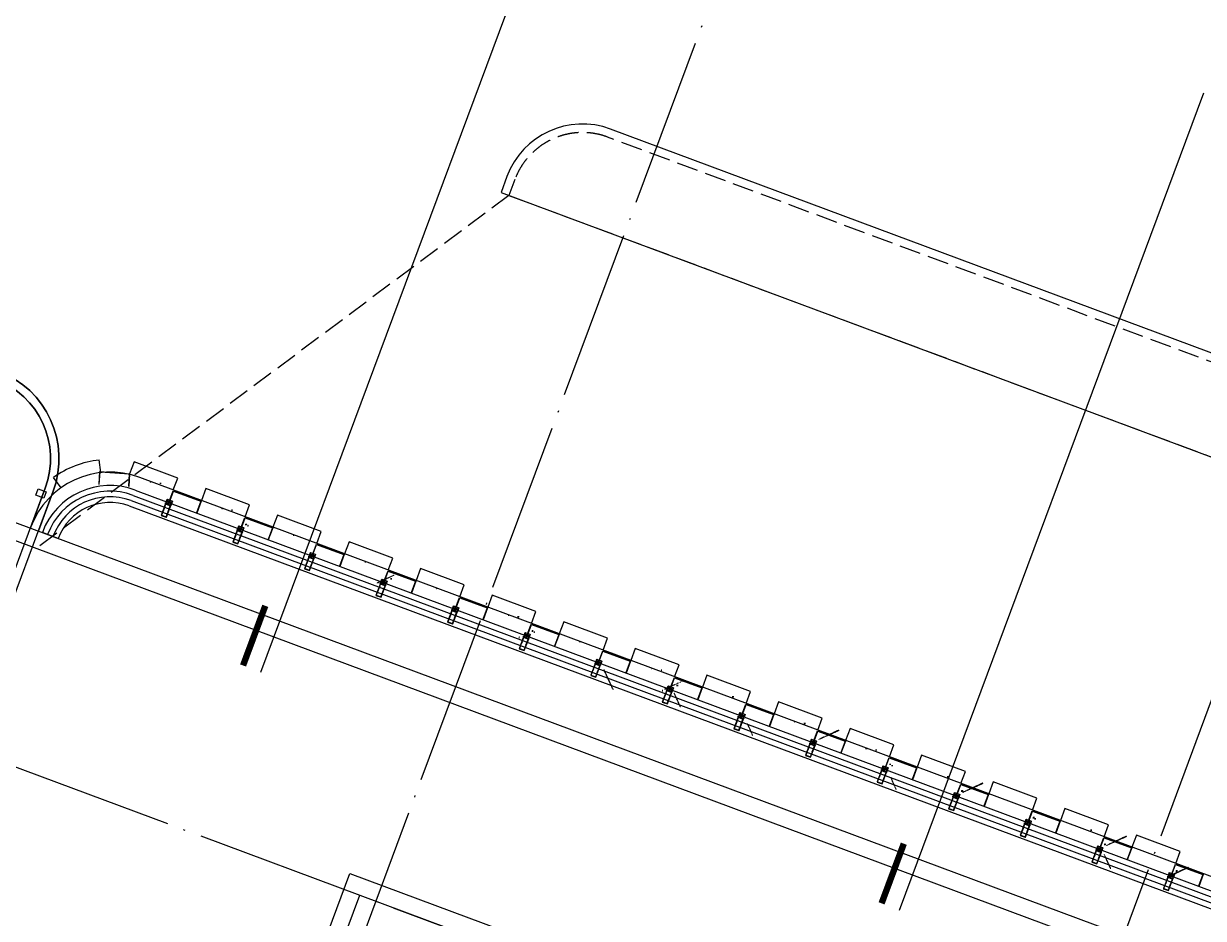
# Model space of a CAD drawing. Header units: millimetres. Extents: x 600121811 to 600690586, y 3472921280 to 3473279938.
# Drawn here: x 600503617 to 600517517, y 3473106300 to 3473116842 of the extents above; entities that cross this region are included whole.
import ezdxf

# ---------------------------------------------------------------- set-up
doc = ezdxf.new("R2010")
doc.units = ezdxf.units.MM
doc.header["$LTSCALE"] = 1000
for name, pattern in [('AX-MALL-GIRD-200$0$DOTE', [2.4200000000000004, 2, -0.2, 0.02, -0.2]), ('AX-MALL-WALL-GJ$0$CENTER', [2, 1.25, -0.25, 0.25, -0.25]), ('AX-MALL-WALL-GJ$0$DASH', [0.35, 0.25, -0.1]), ('AX-MALL-WALL-GJ$0$HIDDEN', [0.375, 0.25, -0.125]), ('AX-MALL-WALL-GJ$0$HIDDEN2', [4.7624999999999975, 3.174999999999998, -1.587499999999999])]:
    doc.linetypes.add(name, pattern=pattern)
doc.layers.get('0').update_dxf_attribs({"linetype": 'CONTINUOUS'})
for name, color, linetype in [('AX-MALL-DIM-PGJ$0$DIM_IDEN', 3, 'CONTINUOUS'), ('AX-MALL-GIRD-200$0$A-Grid', 222, 'AX-MALL-GIRD-200$0$DOTE'), ('AX-MALL-GJ-200$0$A-Anno-Note', 241, 'CONTINUOUS'), ('AX-MALL-WALL-GJ$0$A-Anno-Note', 241, 'CONTINUOUS'), ('AX-MALL-WALL-GJ$0$A-Curt', 151, 'CONTINUOUS'), ('AX-MALL-WALL-GJ$0$A-Detl-Fine', 152, 'CONTINUOUS'), ('AX-MALL-WALL-GJ$0$A-Detl-Patt', 8, 'CONTINUOUS'), ('AX-MALL-WALL-GJ$0$A-Detl-Thin', 131, 'CONTINUOUS'), ('AX-MALL-WALL-GJ$0$A-SEE', 254, 'CONTINUOUS'), ('AX-MALL-WALL-GJ$0$AE-METL-01', 43, 'CONTINUOUS'), ('AX-MALL-WALL-GJ$0$AP', 3, 'CONTINUOUS'), ('AX-MALL-WALL-GJ$0$FIX', 2, 'CONTINUOUS'), ('AX-MALL-WALL-GJ$0$GASKET', 2, 'CONTINUOUS'), ('AX-MALL-WALL-GJ$0$TEXT', 2, 'CONTINUOUS')]:
    doc.layers.add(name, color=color, linetype=linetype)
doc.layers.add('AX-MALL-WALL-GJ$0$AE-WOOD', color=37, linetype='CONTINUOUS', lineweight=30)

# ---------------------------------------------------------------- blocks, each defined once
blk = doc.blocks.new('AX-MALL-GIRD-200')
at = {"layer": 'AX-MALL-GIRD-200$0$A-Grid'}
for p, q in [((600244912.440112, 3473204422.954183), (600602808.4442104, 3473071096.1909)), ((600474509.2264965, 3473017225.236835), (600513238.7654457, 3473121188.963917)), ((600482380.7669296, 3473014292.857049), (600521110.3058789, 3473118256.584131))]:
    blk.add_line(p, q, dxfattribs=at)
blk = doc.blocks.new('AX-MALL-WALL-GJ$0$24534')
at = {"layer": 'AX-MALL-WALL-GJ$0$A-Detl-Patt'}
for points in [[(-601159689.7660156, -3472560469.758639, -0.2537084512987729), (-601158767.8123659, -3472559969.759864), (-601149011.8123587, -3472559969.761063, -0.41421356225731), (-601147911.8123717, -3472561069.761063), (-601147911.8123715, -3472561569.752816)], [(-601159633.83775, -3472560569.759828, -0.2679491812343724), (-601158767.8123661, -3472560069.759865), (-601149011.8123704, -3472560069.761063, -0.4142135622567812), (-601148011.8123711, -3472561069.761063), (-601148011.8123716, -3472561569.752816)]]:
    blk.add_lwpolyline(points, format="xyb", dxfattribs=at)
blk.add_lwpolyline([(-601147986.8123695, -3472561184.761064), (-601148086.8123696, -3472561184.761065), (-601148086.8123698, -3472561104.761065), (-601147986.8123704, -3472561104.761064)], close=True, dxfattribs=at)
blk = doc.blocks.new('AX-MALL-WALL-GJ$0$fregergcbvvvvvv')
at = {"layer": 'AX-MALL-WALL-GJ$0$AE-METL-01'}
for points in [[(-7.152557373046875e-07, -149.9999980926514), (-3.576278686523438e-07, 9.5367431640625e-07), (349.9999996423721, 9.5367431640625e-07), (350, -149.9999995231628)], [(2.999999403953552, -149.9999985694885), (2.999999523162842, -2.999999046325684), (346.9999998807907, -2.999999046325684), (347, -149.9999995231628)]]:
    blk.add_lwpolyline(points, dxfattribs=at)
blk = doc.blocks.new('AX-MALL-WALL-GJ$0$fgegrhrthr')
at = {"layer": 'AX-MALL-WALL-GJ$0$A-Curt'}
for p, q in [((358377.2174133266, 135460.9706773424), (420057.1615962979, 135461.5180163353)), ((358377.2180049161, 135394.3040106783), (420057.1621878873, 135394.8513496713)), ((358377.2185965055, 135327.6373440142), (420057.1627794768, 135328.1846830072)), ((358377.219188095, 135260.9706773502), (420057.1633710662, 135261.5180163432)), ((357727.5985628366, 134611.3442849215), (357527.5985628366, 134611.3442841474))]:
    blk.add_line(p, q, dxfattribs=at)
for centre, radius, start, end in [((358377.2249527768, 134611.3442874356), 849.6263899401587, 90.0005084336844, 180.0000002217451), ((358377.2249527769, 134611.3442874356), 782.9597232735135, 90.00050843368628, 180.0000002217456), ((358377.2249527767, 134611.3442874356), 716.2930566067956, 90.00050843368385, 180.0000002217439), ((358377.2249527768, 134611.3442874356), 649.6263899401505, 90.00050843368608, 180.0000002217443)]:
    blk.add_arc(centre, radius, start, end, dxfattribs=at)
at = {"layer": 'AX-MALL-WALL-GJ$0$A-Detl-Fine'}
blk.add_line((357377.2247594595, 131611.3358874321), (357377.2249561548, 135111.3359117508), dxfattribs=at)
blk.add_arc((356377.2249565125, 135111.3359146118), 999.99999906109, 0, 90, dxfattribs=at)
at = {"layer": 'AX-MALL-WALL-GJ$0$A-Detl-Thin'}
blk.add_line((357477.2247604132, 131611.3358831406), (357477.2249569893, 135111.3359069824), dxfattribs=at)
blk.add_lwpolyline([(357402.224958539, 134996.3359136581), (357302.2249561548, 134996.3359103203), (357302.2249571085, 135076.335911274), (357402.2249603271, 135076.3359155655)], close=True, dxfattribs=at)
blk.add_arc((356377.2249565125, 135111.3359146118), 1099.999999061088, 0, 90, dxfattribs=at)
at = {"layer": 'AX-MALL-WALL-GJ$0$A-SEE'}
for p, q in [((357925.805668354, 135511.2101745605), (357857.9930795431, 135645.2540340424)), ((430259.3907294273, 135611.3383440971), (358377.2249561548, 135618.8982167244)), ((357423.4603693485, 135261.8143205643), (357548.0236887932, 135177.8483533859))]:
    blk.add_line(p, q, dxfattribs=at)
for points in [[(358799.1630837917, 135618.9298067093), (358799.1598479748, 135768.8911948204), (358249.1598478556, 135768.8822855949), (358249.1623446941, 135618.659078598)], [(359702.1630791426, 135618.8351535797), (359702.1598404646, 135768.796541214), (359152.1598416567, 135768.7876315117), (359152.1623394489, 135618.5644216537)], [(360602.1630784273, 135618.8351511955), (360602.1598417759, 135768.7965369225), (360052.1598417759, 135768.7876281738), (360052.162340045, 135618.5644202232)], [(361502.1630791426, 135618.8351507187), (361502.1598423719, 135768.796538353), (360952.1598430872, 135768.7876291275), (360952.1623395681, 135618.5644245148)], [(362402.1630795002, 135618.8351531029), (362402.1598408222, 135768.7965402603), (361852.159842968, 135768.7876319885), (361852.1623387337, 135618.5644245148)], [(363302.163079381, 135618.8351488113), (363302.1598430872, 135768.7965421677), (362752.1598428488, 135768.7876324654), (362752.1623399258, 135618.5644187927)], [(364202.1630789042, 135618.8351531029), (364202.1598423719, 135768.7965416908), (363652.1598421335, 135768.7876281738), (363652.162340045, 135618.5644216537)], [(365102.1630790234, 135618.8351521492), (365102.1598418951, 135768.7965393066), (364552.1598426104, 135768.7876310349), (364552.1623398066, 135618.5644235611)], [(366002.1630795002, 135618.8351502419), (366002.1598408222, 135768.7965416908), (365452.1598418951, 135768.787627697), (365452.1623402834, 135618.5644249916)], [(366902.1630781889, 135618.8351488113), (366902.1598415375, 135768.7965373993), (366352.1598432064, 135768.787627697), (366352.1623401642, 135618.5644216537)], [(367802.1630780697, 135618.8351507187), (367802.1598430872, 135768.7965393066), (367252.1598426104, 135768.7876300812), (367252.1623394489, 135618.5644226074)], [(368702.1630797386, 135618.8351535797), (368702.1598414183, 135768.7965416908), (368152.1598422527, 135768.7876319885), (368152.1623396873, 135618.5644254684)], [(369602.1630786657, 135618.835149765), (369602.1598428488, 135768.7965426445), (369052.1598418951, 135768.7876300812), (369052.1623396873, 135618.5644197464)], [(370502.1630790234, 135618.8351531029), (370502.1598430872, 135768.796538353), (369952.1598422527, 135768.7876291275), (369952.1623401642, 135618.5644226074)], [(371402.1630797386, 135618.8351531029), (371402.1598420143, 135768.7965402603), (370852.1598432064, 135768.7876319885), (370852.1623407602, 135618.5644249916)]]:
    blk.add_lwpolyline(points, dxfattribs=at)
for radius, start, end in [(999.9999999131494, 90, 180), (1149.999999913149, 116.8347753365415, 146.0167837158956)]:
    blk.add_arc((358377.2249547243, 134618.8982181549), radius, start, end, dxfattribs=at)
at = {"layer": 'AX-MALL-WALL-GJ$0$AE-METL-01'}
for p, rotation in [((357913.4639474154, 135519.6308684349), 16.43561602603329), ((358802.1624268293, 135610.6516537666), 359.9999999994209), ((359702.1624267101, 135610.6516551971), 359.9999999994209), ((360602.1624279022, 135610.6516504288), 359.9999999994209), ((361502.1624269485, 135610.651652813), 359.9999999994209), ((362402.1624302864, 135610.4720520973), 359.9999999994209), ((363302.1624270678, 135610.6516499519), 359.9999999994209), ((364202.162427187, 135610.6516542435), 359.9999999994209), ((365102.1624263525, 135610.6516532898), 359.9999999994209), ((366002.1624275446, 135610.6516523361), 359.9999999994209), ((366902.1624294519, 135610.5469441414), 359.9999999994209), ((367802.1624269485, 135610.6516532898), 359.9999999994209), ((368702.1624270678, 135610.6516551971), 359.9999999994209), ((369602.1624274254, 135610.6516509056), 359.9999999994209), ((370502.1624281406, 135610.651652813), 359.9999999994209), ((371402.1624273062, 135610.6516523361), 359.9999999994209)]:
    blk.add_blockref('AX-MALL-WALL-GJ$0$fregergcbvvvvvv', p, dxfattribs=dict(at, rotation=rotation))
blk = doc.blocks.new('AX-MALL-WALL-GJ$0$尺寸分格点')
at = {"ltscale": 10}
h = blk.add_hatch(color=1, dxfattribs=at)
h.dxf.hatch_style = 1
edge = h.paths.add_edge_path()
edge.add_line((0, -1.5), (-5.470445860503725e-37, 1.862645149230957e-09))
edge.add_line((0, 1.862645149230957e-09), (-1.5, 0))
edge.add_arc((0, 0), 1.5, 180, 270)
edge = h.paths.add_edge_path()
edge.add_line((0, 1.5), (5.470445846917725e-37, 1.862645149230957e-09))
edge.add_line((0, 1.862645149230957e-09), (1.5, 0))
edge.add_arc((0, 0), 1.5, 0, 90)
for p, q in [((-2.5, 0), (2.5, 0)), ((0, -2.5), (0, 2.5))]:
    blk.add_line(p, q)
blk.add_circle((0, 0), 1.5)
blk = doc.blocks.new('AX-MALL-WALL-GJ$0$定位点')
blk.add_blockref('AX-MALL-WALL-GJ$0$尺寸分格点', (0, 0))
blk = doc.blocks.new('AX-MALL-WALL-GJ$0$A$C3802349C')
at = {"layer": 'AX-MALL-WALL-GJ$0$GASKET'}
h = blk.add_hatch(dxfattribs=at)
h.set_pattern_fill('ANSI35', color=1, scale=0.3750125207812556, angle=-180, style=0)
h.set_pattern_definition([(225, (-14292809.63515486, -9063882.472551338), (0.8419271213058608, -0.8419271213058608), []), (225, (-14292810.47708235, -9063882.472551338), (0.8419271213058608, -0.8419271213058608), [1.488330941850608, -0.2976661883701216, 0, -0.2976661883701216])])
edge = h.paths.add_edge_path()
edge.add_line((-4.151144333183765, 8), (-1.924371063709259, 8))
edge.add_line((-1.924371063709259, 8), (0, 0))
edge.add_line((0, 0), (-1, 0))
edge.add_arc((-173.3719842011968, -63.27551823887059), 183.6188774223807, 20.15753080045416, 22.84073975264292)
at = {"layer": 'AX-MALL-WALL-GJ$0$GASKET', "elevation": -0.1213156449062388}
blk.add_lwpolyline([(-4.151144333183765, 8), (-1.924371063709259, 8), (0, 0), (-1, 0, 0.01170824263980096)], format="xyb", close=True, dxfattribs=at)
blk = doc.blocks.new('AX-MALL-WALL-GJ$0$A$C431B1AE9')
at = {"layer": 'AX-MALL-WALL-GJ$0$GASKET'}
h = blk.add_hatch(dxfattribs=at)
h.set_pattern_fill('ANSI37', color=1, scale=0.35, style=0)
h.set_pattern_definition([(45, (-14292809.63515486, -9063882.472551338), (-0.3928862052967754, 0.3928862052967754), []), (135, (-14292809.63515486, -9063882.472551338), (-0.3928862052967754, -0.3928862052967754), [])])
h.paths.add_polyline_path([(3.006717517971992, 0), (0, 0), (-1.924371063709259, 8), (-1, 8), (-0.3333333134651184, 7), (0.3333333134651184, 7), (0.6666666865348816, 8), (1.333333313465118, 8), (1.666666686534882, 7), (2.333333313465118, 7), (2.666666686534882, 8), (3.333333313465118, 8), (3.666666686534882, 7), (4.333333313465118, 7), (4.666666686534882, 8), (5.333333313465118, 8), (5.666666686534882, 7), (6.333333313465118, 7), (6.666666686534882, 8), (7.333333313465118, 8), (7.666666686534882, 7), (8.333333313465118, 7), (8.666666686534882, 8), (9.333333313465118, 8), (9.666666686534882, 7), (10.33333331346512, 7), (11, 8), (11.82815510034561, 8), (10, 0), (6.993282483890653, 0), (6.993282483890653, -1.195969490334392), (7.790595477446914, -1.195969490334392), (7.790595477446914, -1.886535448953509), (6.786871323361993, -2.890259601175785), (3.213128676638007, -2.890259601175785), (2.209404524415731, -1.886535448953509), (2.209404524415731, -1.195969490334392), (3.006717517971992, -1.195969490334392)])
edge = h.paths.add_edge_path(flags=16)
edge.add_ellipse((5, 3.75), major_axis=(-3.000000000596629, 1.102163919055573e-15), ratio=0.5833333332173223, start_angle=0, end_angle=360, ccw=False)
h.paths.add_polyline_path([(4.202687006443739, -0.1993282493203878), (4.202687006443739, -1.694290110841393), (5.797312993556261, -1.694290110841393), (5.797312993556261, -0.1993282493203878)], flags=16)
for points in [[(6.993282483890653, 0), (10, 0), (11.82815510034561, 8), (11, 8), (10.33333331346512, 7), (9.666666686534882, 7), (9.333333313465118, 8), (8.666666686534882, 8), (8.333333313465118, 7), (7.666666686534882, 7), (7.333333313465118, 8), (6.666666686534882, 8), (6.333333313465118, 7), (5.666666686534882, 7), (5.333333313465118, 8), (4.666666686534882, 8), (4.333333313465118, 7), (3.666666686534882, 7), (3.333333313465118, 8), (2.666666686534882, 8), (2.333333313465118, 7), (1.666666686534882, 7), (1.333333313465118, 8), (0.6666666865348816, 8), (0.3333333134651184, 7), (-0.3333333134651184, 7), (-1, 8), (-1.924371063709259, 8), (0, 0), (3.006717517971992, 0), (3.006717517971992, 0), (3.006717517971992, -1.195969490334392), (2.209404524415731, -1.195969490334392), (2.209404524415731, -1.886535448953509), (3.213128676638007, -2.890259601175785), (6.786871323361993, -2.890259601175785), (7.790595477446914, -1.886535448953509), (7.790595477446914, -1.195969490334392), (6.993282483890653, -1.195969490334392)], [(5.797312993556261, -0.1993282493203878), (5.797312993556261, -1.694290110841393), (4.202687006443739, -1.694290110841393), (4.202687006443739, -0.1993282493203878)]]:
    blk.add_lwpolyline(points, close=True, dxfattribs=at)
at = {"layer": 'AX-MALL-WALL-GJ$0$GASKET', "extrusion": (0, 0, -1)}
blk.add_ellipse((5, 3.75), major_axis=(-3.000000000596629, 1.102163919055573e-15), ratio=0.5833333332173223, dxfattribs=at)
blk = doc.blocks.new('AX-MALL-WALL-GJ$0$A$C6D1904FE')
at = {"color": 6, "ltscale": 10}
for name in ['AX-MALL-WALL-GJ$0$A$C3802349C', 'AX-MALL-WALL-GJ$0$A$C431B1AE9']:
    blk.add_blockref(name, (-5, 2.890259601175785), dxfattribs=at)
blk = doc.blocks.new('*U58')
at = {"color": 8, "linetype": 'AX-MALL-WALL-GJ$0$HIDDEN'}
for p, q in [((1.13686837721616e-13, 1.999999999999886), (40, 2.000000000000114)), ((39.00000000000011, -3.000000000000114), (39.00000000000028, 2.999999999999659)), ((1.13686837721616e-13, -2.000000000000114), (40, -2.000000000000341))]:
    blk.add_line(p, q, dxfattribs=at)
at = {"color": 0, "linetype": 'ByBlock'}
blk.add_lwpolyline([(5.684341886080801e-14, 5.999999999999886), (-1.838248336817855, 5.999999999999659, 0.2271033335269274), (-2.617369142194775, 5.626873807574043, 0.3523503326370215), (-2.617369142194832, -5.626873807574043, 0.227103333526957), (-1.838248336817799, -5.999999999999886), (-5.684341886080801e-14, -5.999999999999886)], format="xyb", close=True, dxfattribs=at)
at = {"color": 8, "linetype": 'AX-MALL-WALL-GJ$0$HIDDEN2'}
blk.add_lwpolyline([(-4.568611867420884, 0.7499999999998863), (-2.300000000000068, 0.7499999999998863), (-2.300000000000125, -0.7500000000001137), (-4.568611867420941, -0.7500000000001137)], dxfattribs=at)
at = {"color": 8, "linetype": 'ByBlock'}
blk.add_lwpolyline([(1.13686837721616e-13, -3.000000000000114), (39.00000000000028, -3.000000000000341), (40.00000000000045, -1.999999999999432), (39.99999999999955, 2.000000000000114), (39.00000000000028, 3.000000000000114), (1.13686837721616e-13, 2.999999999999886)], dxfattribs=at)
at = {"layer": 'AX-MALL-WALL-GJ$0$TEXT', "color": 8, "linetype": 'AX-MALL-WALL-GJ$0$CENTER'}
blk.add_line((43, -1.13686837721616e-13), (-7.600000000000023, -1.13686837721616e-13), dxfattribs=at)
blk = doc.blocks.new('AX-MALL-WALL-GJ$0$A$C4A6E1F89')
at = {"layer": 'AX-MALL-WALL-GJ$0$AP'}
for points in [[(31.30000000074506, 13.80000000074506), (31.30000000074506, 10), (27.30000000074506, 10), (27.30000000074506, 9), (31.30000000074506, 9), (31.30000000074506, 1.200000001117587), (-31.30000000074506, 1.200000001117587), (-31.30000000074506, 9), (-27.30000000074506, 9), (-27.30000000074506, 10), (-31.30000000074506, 10), (-31.30000000074506, 13.80000000074506), (-30.16000000014901, 15.32000000029802, 0.2874411353254684), (-30.13336061313748, 15.63748977147043), (-31.30000000074506, 17.90000000037253), (-31.30000000074506, 22), (-32.5, 22), (-32.5, 0), (32.5, 0), (32.5, 22), (31.30000000074506, 22), (31.30000000074506, 17.90000000037253), (30.13336061313748, 15.63748977147043, 0.2874411353254668), (30.16000000014901, 15.32000000029802)], [(0, 15.90000000037253), (0.400000000372529, 15.5), (28.30000000074506, 15.5), (28.30000000074506, 10.5), (29.80000000074506, 10.5), (31, 13.5), (29.93968884833157, 15.35087553970516, -0.2449413473478261), (29.9286532253027, 15.6279489248991), (31, 17.90000000037253), (31, 21.5, 0.414213562373095), (30.5, 22), (29.09999999962747, 22, 1.000000000000455), (29.09999999962747, 20.80000000074506), (29.09999999962747, 20.80000000074506, -0.4142135623733198), (29.59999999962747, 20.30000000074506), (29.59999999962747, 18.90000000037253, -0.4142135623731125), (29.09999999962747, 18.40000000037253), (23.90000000037253, 18.40000000037253, -0.4142135623730815), (23.40000000037253, 18.90000000037253), (23.40000000037253, 20.30000000074506, -0.4142135623731302), (23.90000000037253, 20.80000000074506, 0.9999999999998862), (23.90000000037253, 22), (21.40000000037253, 22), (21.40000000037253, 18.5), (11.40000000037253, 18.5), (9.300000000745058, 22), (8.5, 22), (8.5, 20), (-8.5, 20), (-8.5, 22), (-9.300000000745058, 22), (-11.40000000037253, 18.5), (-21.40000000037253, 18.5), (-21.40000000037253, 22), (-23.90000000037253, 22, 0.9999999999999053), (-23.90000000037253, 20.80000000074506, -0.4142135623731302), (-23.40000000037253, 20.30000000074506), (-23.40000000037253, 18.90000000037253, -0.4142135623730814), (-23.90000000037253, 18.40000000037253), (-29.09999999962747, 18.40000000037253, -0.4142135623731125), (-29.59999999962747, 18.90000000037253), (-29.59999999962747, 20.30000000074506, -0.4142135623733199), (-29.09999999962747, 20.80000000074506), (-29.09999999962747, 20.80000000074506, 1.000000000000473), (-29.09999999962747, 22), (-30.5, 22, 0.414213562373095), (-31, 21.5), (-31, 17.90000000037253), (-29.9286532253027, 15.6279489248991, -0.2449413473478107), (-29.93968885019422, 15.35087553970516), (-31, 13.5), (-29.80000000074506, 10.5), (-28.30000000074506, 10.5), (-28.30000000074506, 15.5), (-0.400000000372529, 15.5)]]:
    blk.add_lwpolyline(points, format="xyb", close=True, dxfattribs=at)
at = {"layer": 'AX-MALL-WALL-GJ$0$FIX', "extrusion": (-4.689947558750686e-09, -3.877222664414375e-09, -1), "xscale": -1, "zscale": -1, "rotation": 270}
blk.add_blockref('*U58', (-1.862645058000427e-09, 15.5, -7.954930736642706e-08), dxfattribs=at)
at = {"layer": 'AX-MALL-WALL-GJ$0$GASKET'}
blk.add_blockref('AX-MALL-WALL-GJ$0$A$C6D1904FE', (-26.5, 19.10974039882421, 0.1213156449062388), dxfattribs=at)
at = {"layer": 'AX-MALL-WALL-GJ$0$GASKET', "extrusion": (0, 0, -1), "zscale": -1, "rotation": 270}
blk.add_blockref('AX-MALL-WALL-GJ$0$定位点', (1.117587089538574e-07, 30.00001611188054, -0.1695423254371126), dxfattribs=at)
at = {"layer": 'AX-MALL-WALL-GJ$0$GASKET', "xscale": -1}
blk.add_blockref('AX-MALL-WALL-GJ$0$A$C6D1904FE', (26.49999977648258, 19.10974039882421, 0.1213156449062388), dxfattribs=at)
blk = doc.blocks.new('AX-MALL-WALL-GJ$0$A$C201F0766')
at = {"layer": 'AX-MALL-WALL-GJ$0$GASKET'}
h = blk.add_hatch(dxfattribs=at)
h.set_pattern_fill('ANSI35', color=1, scale=0.3750125207812556, angle=-180, style=0)
h.set_pattern_definition([(225, (-14292808.12419919, -9063908.843573337), (0.8419271213058608, -0.8419271213058608), []), (225, (-14292808.96612667, -9063908.843573337), (0.8419271213058608, -0.8419271213058608), [1.488330941850608, -0.2976661883701216, 0, -0.2976661883701216])])
edge = h.paths.add_edge_path()
edge.add_line((4.625009316951036, 7.210309842135757), (4.581123173236847, 7.210309841670096))
edge.add_ellipse((2.60770320892334e-08, 8.022399073466659), major_axis=(-7.236123461634007e-16, 5.908938361333678), ratio=0.782714245397402, start_angle=97.89939189545902, end_angle=262.100608104541, ccw=False)
edge.add_line((-4.581123121082783, 7.210309841670096), (-4.624990671873093, 7.210309842135757))
edge.add_line((-4.624990671873093, 7.210309842135757), (-4.625000026077032, -0.879502881783992))
edge.add_arc((-3.725290298461914e-07, -12.60038345353678), 12.60038345226483, 68.4660575448051, 111.5339390721038, ccw=False)
edge.add_line((4.624999966472387, -0.8795031546615064), (4.625009316951036, 7.210309842135757))
h = blk.add_hatch(dxfattribs=at)
h.set_pattern_fill('HONEY', color=1, scale=0.3750125207812556, angle=-180, style=0)
h.set_pattern_definition([(180, (-14292808.12419919, -9063908.843573337), (-0.8929985651103648, -0.515572838757882), [0.5953323767402432, -1.190664753480486]), (299.9999999999999, (-14292808.12419919, -9063908.843573337), (0.8929984584207664, -0.5155730235496873), [0.5953323767402432, -1.190664753480486]), (240, (-14292808.12419919, -9063908.843573337), (-1.066895984922232e-07, -1.031145862307569), [-1.190664753480486, 0.5953323767402432])])
edge = h.paths.add_edge_path()
edge.add_ellipse((-8.195638656616211e-08, 8.022399073466659), major_axis=(-1.447224692326801e-15, 5.908938361333678), ratio=0.782714245397402, start_angle=0, end_angle=360)
blk = doc.blocks.new('AX-MALL-WALL-GJ$0$A$C398804AB')
at = {"color": 3}
blk.add_lwpolyline([(-7.749999977648258, 0.3999998643994331, 0.4142135656464321), (-7.249999970197678, -0.1000001300126314), (-0.09999999962747097, -0.1000000014901161), (0, 0), (0.09999999962747097, -0.1000000014901161), (7.249999970197678, -0.1000001300126314, 0.4142135656464319), (7.749999977648258, 0.3999998643994331)], format="xyb", dxfattribs=at)
at = {"layer": 'AX-MALL-WALL-GJ$0$AP'}
blk.add_lwpolyline([(-7.749999977648258, 0.3999998681247234), (-7.75, 36.51999995112419), (-23.5, 36.51999995112419), (-23.5, 33.01999995112419, -0.414213562373095), (-24, 32.51999995112419), (-25.40000000037253, 32.51999995112419, -0.9999999999999999), (-25.40000000037253, 33.71999995037913, 0.4142135623730647), (-24.90000000037253, 34.21999995037913), (-24.90000000037253, 35.61999995075166, 0.4142135623730833), (-25.40000000037253, 36.11999995075166), (-30.59999999962747, 36.11999995075166, 0.4142135623731005), (-31.09999999962747, 35.61999995075166), (-31.09999999962747, 34.21999995037913, 0.4142135623731651), (-30.59999999962747, 33.71999995037913, -0.9999999999999999), (-30.59999999962747, 32.51999995112419), (-32, 32.51999995112419, -0.4142135623730762), (-32.5, 33.01999995112419), (-32.5, 182.0199982952327, -0.4142135623730963), (-32, 182.5199982952327), (32, 182.5199982952327, -0.4142135623730427), (32.5, 182.0199982952327), (32.5, 33.01999995112419, -0.4142135623730139), (32, 32.51999995112419), (30.59999999962747, 32.51999995112419, -0.9999999999999999), (30.59999999962747, 33.71999995037913, 0.4142135623732183), (31.09999999962747, 34.21999995037913), (31.09999999962747, 35.61999995075166, 0.4142135623730417), (30.59999999962747, 36.11999995075166), (25.40000000037253, 36.11999995075166, 0.4142135623731484), (24.90000000037253, 35.61999995075166), (24.90000000037253, 34.21999995037913, 0.4142135623730417), (25.40000000037253, 33.71999995037913, -0.9999999999999999), (25.40000000037253, 32.51999995112419), (24, 32.51999995112419, -0.4142135623730417), (23.5, 33.01999995112419), (23.5, 36.51999995112419), (7.75, 36.51999995112419), (7.750000022351742, 0.3999998681247234)], format="xyb", dxfattribs=at)
for points in [[(29.5, 40.52000945061445), (-29.5, 40.52000945061445), (-29.5, 64.45474449545145), (-28.49999050050974, 65.45475399307907), (-28.49999050050974, 85.45475399307907), (-29.5, 86.45476348884404), (-29.5, 92.92071198485792), (-28.49999050050974, 93.92072148248553), (-28.49999050050974, 113.9207214824855), (-29.5, 114.9207309782505), (-29.5, 179.5199982952327), (29.5, 179.5199982952327), (29.5, 114.9207309782505), (28.49999050050974, 113.9207214824855), (28.49999050050974, 93.92072148248553), (29.5, 92.92071198485792), (29.5, 86.45476348884404), (28.49999050050974, 85.45475399307907), (28.49999050050974, 65.45475399307907), (29.5, 64.45474449545145)], [(-4.75, 2.899999890476465), (-4.75, 36.51999995112419), (4.75, 36.51999995112419), (4.75, 2.899999890476465)]]:
    blk.add_lwpolyline(points, close=True, dxfattribs=at)
blk = doc.blocks.new('AX-MALL-WALL-GJ$0$A$C031A570D')
at = {"layer": 'AX-MALL-WALL-GJ$0$GASKET'}
h = blk.add_hatch(dxfattribs=at)
h.set_pattern_fill('ANSI37', color=1, scale=0.35, style=0)
h.set_pattern_definition([(45, (-28686473.88232677, -17866958.96207136), (-0.3928862052967754, 0.3928862052967754), []), (135, (-28686473.88232677, -17866958.96207136), (-0.3928862052967754, -0.3928862052967754), [])])
edge = h.paths.add_edge_path(flags=16)
edge.add_line((0.4479895178228617, -2.5), (-0.6520104836672544, -2.5))
edge.add_arc((-0.6520104836841905, -2.300000000761994), 0.1999999992380062, 179.9999999951482, 270.0000000048518, ccw=False)
edge.add_line((-0.8520104829221964, -2.300000000745058), (-0.8520104829221964, -1.099999999627471))
edge.add_arc((-0.6520104827190034, -1.100000000575722), 0.200000000203193, 89.9999997380454, 179.9999997283461, ccw=False)
edge.add_line((-0.6520104818046093, -0.900000000372529), (0.4479895178228617, -0.900000000372529))
edge.add_arc((0.4479895178228099, -1.099999999627523), 0.1999999992549937, 1.4779288903810084e-11, 89.99999999998522, ccw=False)
edge.add_line((0.6479895170778036, -1.099999999627471), (0.6479895170778036, -2.300000000745058))
edge.add_arc((0.447989517822728, -2.300000000744924), 0.1999999992550756, 270.00000000003826, 359.9999999999617, ccw=False)
edge = h.paths.add_edge_path(flags=16)
edge.add_line((3.25, -6.959776679053903), (3.249999998137355, -5.460273051634431))
edge.add_arc((2.752593796818533, -5.588659923981967), 0.5137082032648524, 14.47288401547784, 73.43202089108867)
edge.add_arc((0.05064282435228568, -16.32822180133598), 11.58749800659758, 75.76971431944138, 104.7475452508029)
edge.add_arc((-2.826484009876017, -5.549036338968328), 0.4327163524049084, 99.65762587733329, 168.1638378280875)
edge.add_line((-3.250000001862645, -5.460273051634431), (-3.25, -6.959776679053903))
edge.add_arc((-2.750000000785429, -6.959776678984368), 0.4999999992145705, 180.0000000079681, 252.652994767184)
edge.add_arc((-2.664828544169689e-11, 1.844165788236001), 9.723443118255906, 252.6532655821475, 287.3467351540981)
edge.add_arc((2.750000001329266, -6.959776679368228), 0.499999998670735, 287.3470194983008, 360.000000036019)
edge = h.paths.add_edge_path()
edge.add_line((4, -10.12004972994328), (5.196692196652293, -10.12004972994328))
edge.add_arc((5.196692197142482, -9.920049729702583), 0.2000000002406921, 269.9999998595713, 383.1985898189387)
edge.add_line((5.380521204322577, -9.841265872120857), (4.05898916348815, -2.646648775786161))
edge.add_arc((3.866236349709822, -2.700000001174841), 0.200000001174841, 15.47132820595848, 90.00000004069459)
edge.add_line((3.866236349567771, -2.5), (1.599999997764826, -2.5))
edge.add_arc((1.599999997764726, -2.300000000745158), 0.1999999992548425, 179.9999999999715, 270.0000000000285, ccw=False)
edge.add_line((1.399999998509884, -2.300000000745058), (1.399999998509884, -1.5))
edge.add_arc((1.599999997765529, -1.500000000000703), 0.1999999992556454, 90.00000000020151, 179.9999999997985, ccw=False)
edge.add_line((1.599999997764826, -1.300000000745058), (2.299999998882413, -1.300000000745058))
edge.add_arc((2.299999998012943, -1.100000000620646), 0.2000000001244118, 270.0000002490847, 360.0000002845238)
edge.add_line((2.499999998137355, -1.099999999627471), (2.499999998137355, -0.2000000011175871))
edge.add_arc((2.299999997951289, -0.2000000001860655), 0.2000000001860656, 359.9999997331387, 449.9999997332528)
edge.add_line((2.299999998882413, 0), (-2.300000000745058, 0))
edge.add_arc((-2.300000000767888, -0.2000000010947573), 0.2000000010947573, 89.99999999345975, 180.0000000065402)
edge.add_line((-2.500000001862645, -0.2000000011175871), (-2.500000001862645, -1.099999999627471))
edge.add_arc((-2.300000000745037, -1.09999999962745), 0.2000000011176084, 180.0000000000061, 269.9999999999939)
edge.add_line((-2.300000000745058, -1.300000000745058), (-1.600000001490116, -1.300000000745058))
edge.add_arc((-1.600000000541876, -1.500000000914405), 0.2000000001693465, 2.619577230689174e-07, 90.00000027165089, ccw=False)
edge.add_line((-1.400000000372529, -1.5), (-1.400000002235174, -2.300000000745058))
edge.add_arc((-1.600000001489917, -2.300000000745257), 0.199999999254743, -90.00000000005701, 5.701394911739044e-11, ccw=False)
edge.add_line((-1.600000001490116, -2.5), (-4.750000001862645, -2.5))
edge.add_arc((-4.750000001862645, -2), 0.5, 180, 270, ccw=False)
edge.add_line((-5.250000001862645, -2), (-5.250000001862645, -1))
edge.add_line((-5.250000001862645, -1), (-5.550000000745058, -1))
edge.add_arc((-5.550000000745058, -1.700000001117587), 0.7000000011175871, 90, 180)
edge.add_line((-6.250000001862645, -1.700000001117587), (-6.250000001862645, -2.5))
edge.add_arc((-21.55097778051301, -2.75912886012348), 15.30317185255727, -26.563419290052877, 0.9702367440764874, ccw=False)
edge.add_arc((-7.501144340111677, -9.772550713046272), 0.4000000000772927, 154.8453495136513, 325.781492258753)
edge.add_arc((-18.33916502293011, -3.056458835212569), 13.14988893811881, 328.1403989887935, 352.6787409764221)
edge.add_arc((-5.10833269223211, -4.799999999425034), 0.1999999997975632, 90.00000038522899, 160.1791058056141, ccw=False)
edge.add_line((-5.108332693576813, -4.599999999627471), (-4.211626494303346, -4.599999999627471))
edge.add_arc((-4.211626495117946, -4.799999999972099), 0.2000000003446285, -24.401291975496406, 89.99999976663429, ccw=False)
edge.add_line((-4.029491625726223, -4.882624993100762), (-5.57977457717061, -10.12004972994328))
edge.add_line((-5.57977457717061, -10.12004972994328), (-3.85655820928514, -10.12004972994328))
edge.add_line((-3.85655820928514, -10.12004972994328), (-3.744390545412898, -10.04678599908948))
edge.add_line((-3.744390545412898, -10.04678599908948), (-3.601631700992584, -9.914268443360925))
edge.add_line((-3.601631700992584, -9.914268443360925), (-3.131442086771131, -9.432502878829837))
edge.add_arc((-2.966135769468793, -9.62004972916371), 0.249999999220435, 90.00000014064523, 131.3933860177586, ccw=False)
edge.add_line((-2.966135770082474, -9.370049729943275), (-2.741758463904262, -9.370049729943275))
edge.add_arc((-2.741758464839219, -9.470049730505703), 0.100000000562428, -5.315262114891084e-07, 89.99999946430859, ccw=False)
edge.add_line((-2.641758464276791, -9.470049731433392), (-2.631878837943077, -9.710395282134414))
edge.add_line((-2.631878837943077, -9.710395282134414), (-2.662470018491149, -9.873493811115623))
edge.add_line((-2.662470018491149, -9.873493811115623), (-2.784834742546082, -9.893881127238274))
edge.add_line((-2.784834742546082, -9.893881127238274), (-2.856214165687561, -9.914268443360925))
edge.add_line((-2.856214165687561, -9.914268443360925), (-2.866411225870252, -9.995817709714174))
edge.add_line((-2.866411225870252, -9.995817709714174), (-2.815425923094153, -10.09775429032743))
edge.add_line((-2.815425923094153, -10.09775429032743), (-2.744046501815319, -10.12004972994328))
edge.add_line((-2.744046501815319, -10.12004972994328), (-2.35655820928514, -10.12004972994328))
edge.add_line((-2.35655820928514, -10.12004972994328), (-2.244390545412898, -10.04678599908948))
edge.add_line((-2.244390545412898, -10.04678599908948), (-2.101631700992584, -9.914268443360925))
edge.add_line((-2.101631700992584, -9.914268443360925), (-1.631442086771131, -9.432502878829837))
edge.add_arc((-1.466135769468793, -9.62004972916371), 0.2499999992204352, 90.00000014064528, 131.3933860177586, ccw=False)
edge.add_line((-1.466135770082474, -9.370049729943275), (-1.241758463904262, -9.370049729943275))
edge.add_arc((-1.241758464838068, -9.470049730504552), 0.1000000005612769, -5.321857088347315e-07, 89.99999946496808, ccw=False)
edge.add_line((-1.141758464276791, -9.470049731433392), (-1.131878837943077, -9.710395282134414))
edge.add_line((-1.131878837943077, -9.710395282134414), (-1.162470018491149, -9.873493811115623))
edge.add_line((-1.162470018491149, -9.873493811115623), (-1.284834742546082, -9.893881127238274))
edge.add_line((-1.284834742546082, -9.893881127238274), (-1.356214165687561, -9.914268443360925))
edge.add_line((-1.356214165687561, -9.914268443360925), (-1.366411225870252, -9.995817709714174))
edge.add_line((-1.366411225870252, -9.995817709714174), (-1.315425923094153, -10.09775429032743))
edge.add_line((-1.315425923094153, -10.09775429032743), (-1.244046501815319, -10.12004972994328))
edge.add_line((-1.244046501815319, -10.12004972994328), (-0.85655820928514, -10.12004972994328))
edge.add_line((-0.85655820928514, -10.12004972994328), (-0.7443905454128981, -10.04678599908948))
edge.add_line((-0.7443905454128981, -10.04678599908948), (-0.6016317009925842, -9.914268443360925))
edge.add_line((-0.6016317009925842, -9.914268443360925), (-0.1314420867711306, -9.432502878829837))
edge.add_arc((0.03386423053591846, -9.62004972917618), 0.2499999992329053, 90.00000014172502, 131.3933860166789, ccw=False)
edge.add_line((0.03386422991752625, -9.370049729943275), (0.2582415360957384, -9.370049729943275))
edge.add_arc((0.2582415351619317, -9.470049730504552), 0.1000000005612769, -5.321857088347315e-07, 89.99999946496808, ccw=False)
edge.add_line((0.3582415357232094, -9.470049731433392), (0.3681211620569229, -9.710395282134414))
edge.add_line((0.3681211620569229, -9.710395282134414), (0.3375299815088511, -9.873493811115623))
edge.add_line((0.3375299815088511, -9.873493811115623), (0.2151652574539185, -9.893881127238274))
edge.add_line((0.2151652574539185, -9.893881127238274), (0.143785834312439, -9.914268443360925))
edge.add_line((0.143785834312439, -9.914268443360925), (0.1335887741297483, -9.995817709714174))
edge.add_line((0.1335887741297483, -9.995817709714174), (0.1845740769058466, -10.09775429032743))
edge.add_line((0.1845740769058466, -10.09775429032743), (0.2559534981846809, -10.12004972994328))
edge.add_line((0.2559534981846809, -10.12004972994328), (0.64344179071486, -10.12004972994328))
edge.add_line((0.64344179071486, -10.12004972994328), (0.7556094545871019, -10.04678599908948))
edge.add_line((0.7556094545871019, -10.04678599908948), (0.8983682990074158, -9.914268443360925))
edge.add_line((0.8983682990074158, -9.914268443360925), (1.368557913228869, -9.432502878829837))
edge.add_arc((1.533864230537446, -9.620049729180224), 0.2499999992369481, 90.00000014207512, 131.3933860163288, ccw=False)
edge.add_line((1.533864229917526, -9.370049729943275), (1.936520639806986, -9.370049729943275))
edge.add_arc((1.9365206398038, -9.470049731436577), 0.1000000014933011, 1.8247874322696589e-09, 89.99999999817493, ccw=False)
edge.add_line((2.036520641297102, -9.470049731433392), (2.046400267630816, -9.710395282134414))
edge.add_line((2.046400267630816, -9.710395282134414), (2.015809085220098, -9.873493811115623))
edge.add_line((2.015809085220098, -9.873493811115623), (1.893444361165166, -9.893881127238274))
edge.add_line((1.893444361165166, -9.893881127238274), (1.822064939886332, -9.914268443360925))
edge.add_line((1.822064939886332, -9.914268443360925), (1.811867879703641, -9.995817709714174))
edge.add_line((1.811867879703641, -9.995817709714174), (1.862853180617094, -10.09775429032743))
edge.add_line((1.862853180617094, -10.09775429032743), (1.934232603758574, -10.12004972994328))
edge.add_line((1.934232603758574, -10.12004972994328), (2.321720896288753, -10.12004972994328))
edge.add_line((2.321720896288753, -10.12004972994328), (2.433888560160995, -10.04678599908948))
edge.add_line((2.433888560160995, -10.04678599908948), (2.576647404581308, -9.914268443360925))
edge.add_line((2.576647404581308, -9.914268443360925), (3.046837016940117, -9.432502878829837))
edge.add_arc((3.212143335179332, -9.620049731643517), 0.2500000017002416, 89.99999992847489, 131.3933858030421, ccw=False)
edge.add_line((3.212143335491419, -9.370049729943275), (3.614799745380878, -9.370049729943275))
edge.add_arc((3.614799744440467, -9.470049730511159), 0.1000000005678832, -5.28400619259628e-07, 89.99999946118368, ccw=False)
edge.add_line((3.714799745008349, -9.470049731433392), (3.724679371342063, -9.710395282134414))
edge.add_line((3.724679371342063, -9.710395282134414), (3.694088190793991, -9.873493811115623))
edge.add_line((3.694088190793991, -9.873493811115623), (3.571723466739058, -9.893881127238274))
edge.add_line((3.571723466739058, -9.893881127238274), (3.500344043597579, -9.914268443360925))
edge.add_line((3.500344043597579, -9.914268443360925), (3.490146983414888, -9.995817709714174))
edge.add_line((3.490146983414888, -9.995817709714174), (3.541132286190987, -10.09775429032743))
edge.add_line((3.541132286190987, -10.09775429032743), (3.612511707469821, -10.12004972994328))
edge.add_line((3.612511707469821, -10.12004972994328), (4, -10.12004972994328))
for points in [[(4, -10.12004972994328), (5.196692196652293, -10.12004972994328, 0.5384365873081324), (5.380521204322577, -9.841265872120857), (4.05898916348815, -2.646648775786161, 0.3371623231483117), (3.866236349567771, -2.5), (1.599999997764826, -2.5, -0.4142135623733865), (1.399999998509884, -2.300000000745058), (1.399999998509884, -1.5, -0.4142135623710347), (1.599999997764826, -1.300000000745058), (2.299999998882413, -1.300000000745058, 0.4142135625542577), (2.499999998137355, -1.099999999627471), (2.499999998137355, -0.2000000011175871, 0.414213562373678), (2.299999998882413, 0), (-2.300000000745058, 0, 0.4142135624399619), (-2.500000001862645, -0.2000000011175871), (-2.500000001862645, -1.099999999627471, 0.4142135623730327), (-2.300000000745058, -1.300000000745058), (-1.600000001490116, -1.300000000745058, -0.4142135624226467), (-1.400000000372529, -1.5), (-1.400000002235174, -2.300000000745058, -0.414213562373678), (-1.600000001490116, -2.5), (-4.750000001862645, -2.5, -0.4142135623730951), (-5.250000001862645, -2), (-5.250000001862645, -1), (-5.550000000745058, -1, 0.4142135623730951), (-6.250000001862645, -1.700000001117587), (-6.250000001862645, -2.5, -0.1207195876744133), (-7.863209849223495, -9.602525517344475, 0.9238739062829604), (-7.170384753495455, -9.997490918263793, 0.1074797348853096), (-5.296484127640724, -4.732183797284961, -0.3161581866366376), (-5.108332693576813, -4.599999999627471), (-4.211626494303346, -4.599999999627471, -0.5452250111276254), (-4.029491625726223, -4.882624993100762), (-5.57977457717061, -10.12004972994328), (-3.85655820928514, -10.12004972994328), (-3.744390545412898, -10.04678599908948), (-3.601631700992584, -9.914268443360925), (-3.131442086771131, -9.432502878829837, -0.1826026066076273), (-2.966135770082474, -9.370049729943275), (-2.741758463904262, -9.370049729943275, -0.4142135623518001), (-2.641758464276791, -9.470049731433392), (-2.631878837943077, -9.710395282134414), (-2.662470018491149, -9.873493811115623), (-2.784834742546082, -9.893881127238274), (-2.856214165687561, -9.914268443360925), (-2.866411225870252, -9.995817709714174), (-2.815425923094153, -10.09775429032743), (-2.744046501815319, -10.12004972994328), (-2.35655820928514, -10.12004972994328), (-2.244390545412898, -10.04678599908948), (-2.101631700992584, -9.914268443360925), (-1.631442086771131, -9.432502878829837, -0.1826026066076273), (-1.466135770082474, -9.370049729943275), (-1.241758463904262, -9.370049729943275, -0.4142135623585429), (-1.141758464276791, -9.470049731433392), (-1.131878837943077, -9.710395282134414), (-1.162470018491149, -9.873493811115623), (-1.284834742546082, -9.893881127238274), (-1.356214165687561, -9.914268443360925), (-1.366411225870252, -9.995817709714174), (-1.315425923094153, -10.09775429032743), (-1.244046501815319, -10.12004972994328), (-0.85655820928514, -10.12004972994328), (-0.7443905454128981, -10.04678599908948), (-0.6016317009925842, -9.914268443360925), (-0.1314420867711306, -9.432502878829837, -0.1826026065978904), (0.03386422991752625, -9.370049729943275), (0.2582415360957384, -9.370049729943275, -0.4142135623585429), (0.3582415357232094, -9.470049731433392), (0.3681211620569229, -9.710395282134414), (0.3375299815088511, -9.873493811115623), (0.2151652574539185, -9.893881127238274), (0.143785834312439, -9.914268443360925), (0.1335887741297483, -9.995817709714174), (0.1845740769058466, -10.09775429032743), (0.2559534981846809, -10.12004972994328), (0.64344179071486, -10.12004972994328), (0.7556094545871019, -10.04678599908948), (0.8983682990074158, -9.914268443360925), (1.368557913228869, -9.432502878829837, -0.1826026065947343), (1.533864229917526, -9.370049729943275), (1.936520639806986, -9.370049729943275, -0.4142135623544356), (2.036520641297102, -9.470049731433392), (2.046400267630816, -9.710395282134414), (2.015809085220098, -9.873493811115623), (1.893444361165166, -9.893881127238274), (1.822064939886332, -9.914268443360925), (1.811867879703641, -9.995817709714174), (1.862853180617094, -10.09775429032743), (1.934232603758574, -10.12004972994328), (2.321720896288753, -10.12004972994328), (2.433888560160995, -10.04678599908948), (2.576647404581308, -9.914268443360925), (3.046837016940117, -9.432502878829837, -0.1826026065961477), (3.212143335491419, -9.370049729943275), (3.614799745380878, -9.370049729943275, -0.4142135623198528), (3.714799745008349, -9.470049731433392), (3.724679371342063, -9.710395282134414), (3.694088190793991, -9.873493811115623), (3.571723466739058, -9.893881127238274), (3.500344043597579, -9.914268443360925), (3.490146983414888, -9.995817709714174), (3.541132286190987, -10.09775429032743), (3.612511707469821, -10.12004972994328)], [(3.25, -6.959776679053903), (3.249999998137355, -5.460273051634431, 0.2630873795155346), (2.899079101160169, -5.096279812976718, 0.1271177729159115), (-2.899076651781797, -5.122452525421977, 0.308147539924378), (-3.250000001862645, -5.460280233994126, -3.590366987e-06), (-3.250000001862645, -5.460273051634431), (-3.25, -6.959776679053903, 0.3280726517255059), (-2.899079028517008, -7.43703493475914, 0.152545825913894), (2.899079147726297, -7.437034897506237, 0.3280725829936511)], [(0.4479895178228617, -2.5), (-0.6520104836672544, -2.5, -0.4142135624226994), (-0.8520104829221964, -2.300000000745058), (-0.8520104829221964, -1.099999999627471, -0.4142135623235128), (-0.6520104818046093, -0.900000000372529), (0.4479895178228617, -0.900000000372529, -0.4142135623729436), (0.6479895170778036, -1.099999999627471), (0.6479895170778036, -2.300000000745058, -0.4142135623727035)]]:
    blk.add_lwpolyline(points, format="xyb", close=True, dxfattribs=at)
blk = doc.blocks.new('AX-MALL-WALL-GJ$0$A$C4C804FB4')
at = {"layer": 'AX-MALL-WALL-GJ$0$GASKET', "color": 1}
for p, q in [((-7.75056073628366, 0.9999890886247158, -0.33908465081705), (-12.50111955218017, 13.99993453547359, -0.3390846588858165)), ((-12.50111955218017, 0.9999838881194592, -0.339084654794259), (-7.75056073628366, 13.99993973597884, -0.3390846549086076))]:
    blk.add_line(p, q, dxfattribs=at)
at = {"layer": 'AX-MALL-WALL-GJ$0$GASKET', "elevation": -0.1695423253799386}
blk.add_lwpolyline([(-12.50111955218017, 0.9999838881194592), (-12.50111955218017, 13.99993453547359), (-7.75056073628366, 13.99993973597884), (-7.75056073628366, 0.9999890886247158)], close=True, dxfattribs=at)
at = {"color": 6, "ltscale": 10}
for name, p in [('AX-MALL-WALL-GJ$0$A$C398804AB', (-1.862645149230957e-09, -9.90001604706049, -0.1695423254371126)), ('AX-MALL-WALL-GJ$0$A$C031A570D', (-27.75000255741179, 25.1199838872999, -0.09652932343510448))]:
    blk.add_blockref(name, p, dxfattribs=at)
at = {"color": 2, "ltscale": 10}
blk.add_blockref('AX-MALL-WALL-GJ$0$A$C4A6E1F89', (-1.862645149230957e-09, -30.00001611188054, -0.1695423254371126), dxfattribs=at)
at = {"color": 6, "ltscale": 10, "xscale": -1}
blk.add_blockref('AX-MALL-WALL-GJ$0$A$C031A570D', (27.75000255741179, 25.1199838872999, -0.09652932343510448), dxfattribs=at)
at = {"layer": 'AX-MALL-WALL-GJ$0$GASKET', "yscale": 0.513574065589584, "zscale": 0.513574065589584}
for p, xscale in [((-10.12583948485553, 1.451673759147525, -0.1695423253799386), 0.513574065589584), ((10.12472058273852, 1.451673759147525, -0.1695423253799386), -0.513574065589584)]:
    blk.add_blockref('AX-MALL-WALL-GJ$0$A$C201F0766', p, dxfattribs=dict(at, xscale=xscale))
blk = doc.blocks.new('AX-MALL-WALL-GJ$0$mqst5')
at = {"color": 6, "ltscale": 10, "xscale": -1, "rotation": 180}
for p in [(461822.2409596443, -464682.8507472258), (462722.2409899756, -464682.842764793), (463622.2410203014, -464682.8347823601), (464522.2410506289, -464682.8267999273), (465422.2410809584, -464682.8188174963), (466322.2411112878, -464682.8108350635), (467222.2411416136, -464682.8028526306), (468122.2411719449, -464682.7948701978), (469022.2412022743, -464682.7868877649), (469922.2412326001, -464682.7789053321), (470822.2412629258, -464682.7709229011), (471722.2412932608, -464682.7629404683), (472622.2413235847, -464682.7549580354), (473522.241353916, -464682.7469756026), (474422.2413842436, -464682.7389931697)]:
    blk.add_blockref('AX-MALL-WALL-GJ$0$A$C4C804FB4', p, dxfattribs=at)
blk = doc.blocks.new('AX-MALL-WALL-GJ')
at = {"layer": 'AX-MALL-WALL-GJ$0$A-Detl-Patt', "linetype": 'AX-MALL-WALL-GJ$0$DASH'}
blk.add_line((600509335.2869344, 3473114818.307522), (600503767.6347547, 3473110659.637239), dxfattribs=at)
at = {"layer": 'AX-MALL-WALL-GJ$0$A-Detl-Patt'}
for points in [[(600352216.1899512, 3473167330.424515), (600571997.1320655, 3473085455.574539, -0.5347978061331552), (600573565.1388661, 3473078817.959502)], [(600352146.3713847, 3473167143.006886), (600571927.3134992, 3473085268.15691, -0.5278000328942359), (600573476.1921773, 3473079017.22843, -0.5278000328942359)]]:
    blk.add_lwpolyline(points, format="xyb", dxfattribs=at)
at = {"layer": 'AX-MALL-WALL-GJ$0$A-Detl-Patt', "linetype": 'AX-MALL-WALL-GJ$0$DASH'}
blk.add_lwpolyline([(600568869.1253817, 3473092643.353296), (600568885.6110071, 3473092687.606511, 0.4142161842049165), (600568297.6074018, 3473093973.790666), (600510497.8717468, 3473115505.304134, 0.4142109637608881), (600509405.1055055, 3473115005.725164), (600509335.2869393, 3473114818.307535)], format="xyb", close=True, dxfattribs=at)
at = {"layer": 'AX-MALL-WALL-GJ$0$A-Detl-Thin'}
blk.add_lwpolyline([(600568962.8358129, 3473092608.448365), (600568979.3198187, 3473092652.697219, 0.4142161841905052), (600568332.5158535, 3473094067.499791), (600510532.7801983, 3473115599.013259, 0.4142109637456586), (600509311.3966908, 3473115040.634447), (600509241.5765078, 3473114853.212467)], format="xyb", close=True, dxfattribs=at)
for points in [[(600504834.0069269, 3473101778.655344), (600505235.4636829, 3473102856.306713), (600505891.425386, 3473102611.94173), (600507462.3431287, 3473106828.838388), (600512803.7455646, 3473104839.009248), (600511232.8278222, 3473100622.112587), (600515168.5980389, 3473099155.922694), (600514767.1412834, 3473098078.271328)], [(600505091.243127, 3473101896.254419), (600505353.062746, 3473102599.070517), (600506009.0244495, 3473102354.705534), (600507579.9421917, 3473106571.602193), (600512546.5093689, 3473104721.410185), (600510975.5916265, 3473100504.513525), (600514911.3618433, 3473099038.323631), (600514649.5422201, 3473098335.507523)]]:
    blk.add_lwpolyline(points, close=True, dxfattribs=at)
at = {"layer": 'AX-MALL-WALL-GJ$0$A-Anno-Note', "rotation": 339.5681613092246}
blk.add_blockref('AX-MALL-WALL-GJ$0$mqst5', (600234777.7372605, 3473707865.91727), dxfattribs=at)
at = {"layer": 'AX-MALL-WALL-GJ$0$A-Detl-Thin', "color": 0, "rotation": 339.5681613098035}
blk.add_blockref('AX-MALL-WALL-GJ$0$fgegrhrthr', (600121810.7232081, 3473109514.681513), dxfattribs=at)
at = {"layer": 'AX-MALL-WALL-GJ$0$A-SEE'}
blk.add_blockref('AX-MALL-GIRD-200', (0, 0), dxfattribs=at)
at = {"layer": 'AX-MALL-WALL-GJ$0$AE-WOOD', "rotation": 339.5681613098035}
blk.add_blockref('AX-MALL-WALL-GJ$0$24534', (2376078724.451552, 6517350723.887325), dxfattribs=at)
blk = doc.blocks.new('AX-MALL-DIM-PGJ')
at = {"layer": 'AX-MALL-DIM-PGJ$0$DIM_IDEN'}
for p, q in [((600506413.1747091, 3473109201.168252), (600509999.3677974, 3473118827.773944)), ((600513936.5247312, 3473106398.499618), (600517522.7178197, 3473116025.10531))]:
    blk.add_line(p, q, dxfattribs=at)
at = {"layer": 'AX-MALL-DIM-PGJ$0$DIM_IDEN', "const_width": 75}
for points in [[(600506202.3298761, 3473109279.714139), (600506464.1494997, 3473109982.53025)], [(600513725.6798981, 3473106477.045505), (600513987.4995217, 3473107179.861616)]]:
    blk.add_lwpolyline(points, dxfattribs=at)

msp = doc.modelspace()

# ---------------------------------------------------------------- block references
at = {"layer": 'AX-MALL-GJ-200$0$A-Anno-Note'}
for name in ['AX-MALL-WALL-GJ', 'AX-MALL-DIM-PGJ']:
    msp.add_blockref(name, (0, 0), dxfattribs=at)

doc.saveas('drawing.dxf')
